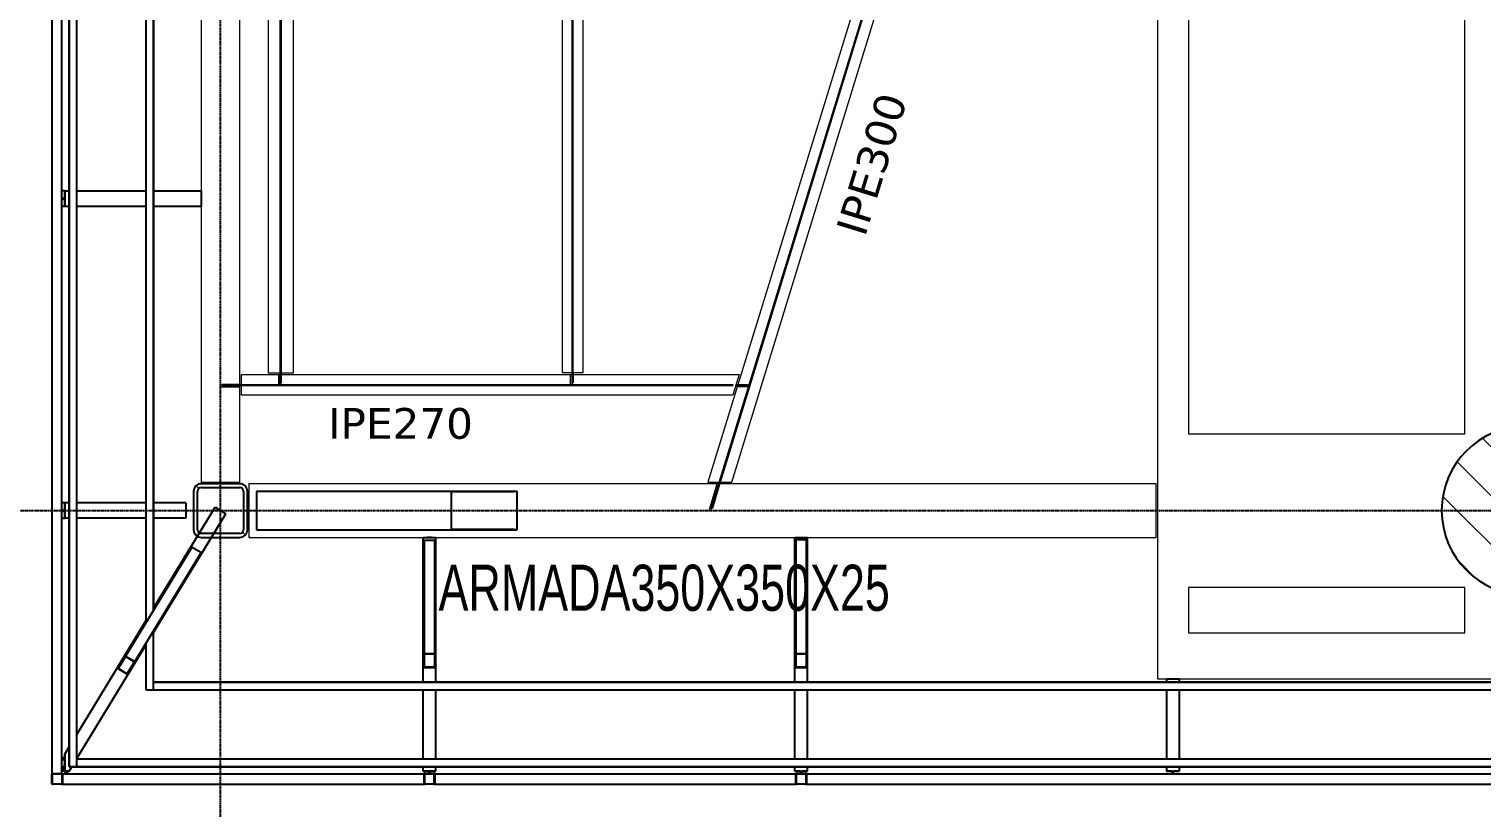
# Model space of a CAD drawing. Header units: millimetres. Extents: x -6598 to 74598, y -11659 to 33736.
# Drawn here: x -1246 to 8212, y -1935 to 3134 of the extents above; entities that cross this region are included whole.
import ezdxf

# ---------------------------------------------------------------- set-up
doc = ezdxf.new("R2010")
doc.units = ezdxf.units.MM
doc.header["$LTSCALE"] = 0.95
doc.linetypes.add('DXK_LINE_DOT3', pattern=[5.9187, 2.979, -0.9799, 0.9799, -0.9799])
for name, color, linetype, lineweight in [('0-1', 7, 'Continuous', 5), ('E_B_PLACA-1', 10, 'Continuous', 25), ('E_B_PLACA-2', 254, 'Continuous', 25), ('E_COLUMNAS', 1, 'Continuous', 18), ('E_COLUMNAS-1', 254, 'Continuous', 25), ('E_COLUMNAS-2', 1, 'Continuous', 9), ('E_COLUMNAS-3', 1, 'Continuous', 35), ('E_COLUMNAS-4', 1, 'Continuous', 25), ('E_TEXTO', 3, 'Continuous', 9), ('E_VIGAS', 5, 'Continuous', 9), ('E_VIGAS-1', 5, 'Continuous', 25), ('E_VIGAS-2', 10, 'Continuous', 25), ('E_VIGAS-3', 5, 'Continuous', 25), ('HCB-VIGAS', 4, 'Continuous', 15), ('HCB_ALMA', 255, 'Continuous', 5), ('S-COLS-HDLN-1', 52, 'Continuous', 9)]:
    doc.layers.add(name, color=color, linetype=linetype, lineweight=lineweight)
doc.layers.add('HCB-EJES', color=1, linetype='Continuous')
doc.styles.add('Arial Narrow', font='', dxfattribs={"width": 0.85, "height": 0.3})
doc.styles.add('VERDANA', font='verdana.ttf')
doc.styles.get('Arial Narrow').set_extended_font_data('Arial Narrow')

# ---------------------------------------------------------------- blocks, each defined once
blk = doc.blocks.new('EST_SFM_VIGA-METALICA-SECCION-C - EST_SFM_VIGA-METALICA-UPN160-1602621-_58_00m_N_E_-NIVEL-15 DOC')
at = {"layer": 'E_VIGAS-1'}
for p, q in [((14.4664, 0.0471), (-14.4554, 0.0471)), ((14.471, 0.0471), (14.4678, 0.0471)), ((14.471, 0.0471), (14.471, -0.0161)), ((-14.46, -0.0179), (14.471, -0.0179))]:
    blk.add_line(p, q, dxfattribs=at)
blk = doc.blocks.new('EST_SFM_VIGA-METALICA-SECCION-C - EST_SFM_VIGA-METALICA-UPN100-1529610-_58_00m_N_E_-NIVEL-15 DOC')
at = {"layer": 'E_VIGAS-2'}
for p, q in [((14.393, 0.0321), (-14.4413, 0.0321)), ((14.3931, 0.0321), (14.3931, -0.0177)), ((-14.4417, -0.0179), (14.3931, -0.0179))]:
    blk.add_line(p, q, dxfattribs=at)
blk = doc.blocks.new('EST_SFM_VIGA-METALICA-SECCION-C - EST_SFM_VIGA-METALICA-UPN100-1529678-_58_00m_N_E_-NIVEL-15 DOC')
at = {"layer": 'E_VIGAS-2'}
for p, q in [((13.3738, 0.0179), (-13.4222, 0.0179)), ((13.894, 0.0179), (13.5072, 0.0179)), ((13.894, 0.0179), (13.894, -0.0321)), ((-13.5042, -0.0321), (13.4558, -0.0321)), ((13.5897, -0.0321), (13.8934, -0.0321))]:
    blk.add_line(p, q, dxfattribs=at)
blk = doc.blocks.new('EST_SFM_VIGA-METALICA-SECCION-C - EST_SFM_VIGA-METALICA-UPN100-1527742-_58_00m_N_E_-NIVEL-15 DOC')
at = {"layer": 'E_VIGAS-2'}
for p, q in [((-34.827, -0.0321), (-34.827, 0.0179)), ((34.0436, 0.0179), (-34.827, 0.0179)), ((-34.827, -0.0321), (34.0436, -0.0321))]:
    blk.add_line(p, q, dxfattribs=at)
blk = doc.blocks.new('EST_SFM_VIGA-METALICA-SECCION-C - EST_SFM_VIGA-METALICA-UPN100-1527772-_58_00m_N_E_-NIVEL-15 DOC')
at = {"layer": 'E_VIGAS-2'}
for p, q in [((-34.9288, -0.0175), (-34.9288, 0.0321)), ((34.9419, 0.0321), (-34.9288, 0.0321)), ((-34.9288, -0.0179), (34.9419, -0.0179))]:
    blk.add_line(p, q, dxfattribs=at)
blk = doc.blocks.new('EST_SFM_VIGA-METALICA-SECCION-C - EST_SFM_VIGA-METALICA-UPN160-1579051-_58_00m_N_E_-NIVEL-15 DOC')
at = {"layer": 'E_VIGAS-1'}
for p, q in [((-35.1083, 0.0471), (-35.1746, 0.0471)), ((-32.7527, 0.0471), (-35.1068, 0.0471)), ((-32.685, 0.0471), (-32.7513, 0.0471)), ((-30.3327, 0.0471), (-32.6835, 0.0471)), ((-30.265, 0.0471), (-30.3313, 0.0471)), ((30.1073, 0.0471), (-30.2635, 0.0471)), ((-35.1764, -0.0179), (-35.1764, -0.0119)), ((-35.1764, -0.0179), (-35.1704, -0.0179)), ((-35.1124, -0.0179), (-32.7471, -0.0179)), ((-32.6891, -0.0179), (-30.3271, -0.0179)), ((-30.2691, -0.0179), (30.1129, -0.0179))]:
    blk.add_line(p, q, dxfattribs=at)
blk = doc.blocks.new('EST_SCM_COLUMNA-METALICA-SECCION-CUADRADA - EST_SCM_COLUMNA-TUBULAR-CUADRADA_PTEØ_70x70 e_3mm-1588091-_58_00m_N_E_-NIVEL-15 DOC')
at = {"layer": 'E_COLUMNAS-2'}
h = blk.add_hatch(dxfattribs=at)
h.set_pattern_fill('FP_1', color=256, style=0, pattern_type=2)
h.set_pattern_definition([(135, (75.225, -138.917), (-0.15909903, -0.15909903), [])])
h.paths.add_polyline_path([(0.029, -0.035), (0.0332, -0.0332), (0.035, -0.029), (0.0311, -0.0311)])
h.paths.add_polyline_path([(-0.029, -0.035), (-0.0311, -0.0311), (-0.035, -0.029), (-0.0332, -0.0332)])
h.paths.add_polyline_path([(0.029, -0.035), (0.029, -0.032), (-0.029, -0.032), (-0.029, -0.035), (0.0022, -0.035)])
h.paths.add_polyline_path([(0.035, 0.029), (0.0332, 0.0332), (0.029, 0.035), (0.0311, 0.0311)])
h.paths.add_polyline_path([(0.035, -0.029), (0.035, 0.029), (0.032, 0.029), (0.032, -0.029)])
h.paths.add_polyline_path([(-0.035, 0.029), (-0.0311, 0.0311), (-0.029, 0.035), (-0.0332, 0.0332)])
h.paths.add_polyline_path([(-0.032, -0.029), (-0.032, 0.029), (-0.035, 0.029), (-0.035, -0.029)])
h.paths.add_polyline_path([(0.029, 0.032), (0.029, 0.035), (-0.029, 0.035), (-0.029, 0.032), (0.0022, 0.032)])
at = {"layer": 'E_COLUMNAS-1'}
for p, q in [((-0.035, -0.029), (-0.035, 0.029)), ((-0.032, 0.029), (-0.032, -0.029)), ((-0.029, 0.035), (0.029, 0.035)), ((0.029, 0.032), (-0.029, 0.032)), ((0.032, -0.029), (0.032, 0.029)), ((0.035, 0.029), (0.035, -0.029)), ((-0.029, -0.032), (0.029, -0.032)), ((0.029, -0.035), (-0.029, -0.035))]:
    blk.add_line(p, q, dxfattribs=at)
for centre, radius, start, end in [((-0.029, 0.029), 0.006, 90, 180), ((-0.029, 0.029), 0.003, 90, 180), ((0.029, 0.029), 0.006, 0, 90), ((0.029, 0.029), 0.003, 0, 90), ((0.029, 0.029), 0.006, 10, 80), ((0.029, 0.029), 0.003, 30, 60), ((-0.029, -0.029), 0.006, 180, 270), ((-0.029, -0.029), 0.003, 180, 270), ((0.029, -0.029), 0.003, 270, 360), ((0.029, -0.029), 0.006, 270, 0)]:
    blk.add_arc(centre, radius, start, end, dxfattribs=at)
blk = doc.blocks.new('EST_SCM_COLUMNA-METALICA-SECCION-CUADRADA - EST_SCM_COLUMNA-TUBULAR-CUADRADA_PTEØ_70x70 e_3mm-V3-_58_00m_N_E_-NIVEL-15 DOC')
at = {"layer": 'E_COLUMNAS-1'}
for p, q in [((-0.035, -0.029), (-0.035, 0.029)), ((-0.032, 0.029), (-0.032, -0.029)), ((-0.029, 0.035), (0.029, 0.035)), ((0.029, 0.032), (-0.029, 0.032)), ((0.032, -0.029), (0.032, 0.029)), ((0.035, 0.029), (0.035, -0.029)), ((-0.029, -0.032), (0.029, -0.032)), ((0.029, -0.035), (-0.029, -0.035))]:
    blk.add_line(p, q, dxfattribs=at)
for centre, radius, start, end in [((-0.029, 0.029), 0.006, 90, 180), ((-0.029, 0.029), 0.006, 90, 170), ((-0.029, 0.029), 0.003, 90, 180), ((-0.029, 0.029), 0.003, 90, 150), ((0.029, 0.029), 0.006, 0, 90), ((0.029, 0.029), 0.006, 10, 90), ((0.029, 0.029), 0.003, 0, 90), ((0.029, 0.029), 0.003, 30, 90), ((-0.029, -0.029), 0.006, 180, 270), ((-0.029, -0.029), 0.003, 180, 270), ((0.029, -0.029), 0.003, 270, 360), ((0.029, -0.029), 0.006, 270, 0)]:
    blk.add_arc(centre, radius, start, end, dxfattribs=at)
blk = doc.blocks.new('EST_SCM_COLUMNA-METALICA-SECCION-CUADRADA - EST_SCM_COLUMNA-TUBULAR-CUADRADA_PTEØ_70x70 e_3mm-V4-_58_00m_N_E_-NIVEL-15 DOC')
at = {"layer": 'E_COLUMNAS-1'}
for p, q in [((-0.035, -0.029), (-0.035, 0.029)), ((-0.032, 0.029), (-0.032, -0.029)), ((-0.029, 0.035), (0.029, 0.035)), ((0.029, 0.032), (-0.029, 0.032)), ((0.032, -0.029), (0.032, 0.029)), ((0.035, 0.029), (0.035, -0.029)), ((-0.029, -0.032), (0.029, -0.032)), ((0.029, -0.035), (-0.029, -0.035))]:
    blk.add_line(p, q, dxfattribs=at)
for centre, radius, start, end in [((-0.029, 0.029), 0.006, 90, 180), ((-0.029, 0.029), 0.006, 90, 170), ((-0.029, 0.029), 0.003, 90, 180), ((-0.029, 0.029), 0.003, 90, 150), ((0.029, 0.029), 0.006, 0, 90), ((0.029, 0.029), 0.006, 10, 90), ((0.029, 0.029), 0.003, 0, 90), ((0.029, 0.029), 0.003, 30, 90), ((-0.029, -0.029), 0.006, 180, 270), ((-0.029, -0.029), 0.003, 180, 270), ((0.029, -0.029), 0.003, 270, 360), ((0.029, -0.029), 0.006, 270, 0)]:
    blk.add_arc(centre, radius, start, end, dxfattribs=at)
blk = doc.blocks.new('DCTIB_CNI_EST_MOD-1A-FAC_0001_rvt-1-_58_00m_N_E_-NIVEL-15 DOC')
at = {"layer": 'E_VIGAS'}
h = blk.add_hatch(dxfattribs=at)
h.set_pattern_fill('FP_2', color=256, style=0, pattern_type=2)
h.set_pattern_definition([(45, (0, 0), (-0.376888, 0.376888), []), (45, (0, 0.571), (-0.376888, 0.376888), [])])
h.paths.add_polyline_path([(-72.8341, 139.6406), (-72.7701, 139.6406), (-72.7701, 139.6426), (-72.8341, 139.6426)])
h.paths.add_polyline_path([(-72.8371, 139.6445), (-72.8356, 139.6445), (-72.8371, 139.7272)])
h.paths.add_polyline_path([(-72.7686, 139.6445), (-72.7671, 139.6445), (-72.7686, 139.7272)])
h.paths.add_polyline_path([(-72.8341, 139.7291), (-72.7701, 139.7291), (-72.7701, 139.7311), (-72.8341, 139.7311)])
at = {"layer": 'E_B_PLACA-1'}
for p, q in [((-75.1475, 138.9949), (-75.1475, 167.83)), ((-74.5974, 166.8104), (-74.5974, 140.0145)), ((-74.5974, 139.5448), (-5.7267, 139.5448)), ((-5.1767, 138.9949), (-75.1475, 138.9949))]:
    blk.add_line(p, q, dxfattribs=at)
at = {"layer": 'E_B_PLACA-2'}
for p, q in [((-75.1475, 167.83), (-75.1475, 138.9949)), ((-74.5974, 140.0145), (-74.5974, 166.8104)), ((-5.7267, 139.5448), (-74.5974, 139.5448)), ((-75.1475, 138.9949), (-5.1767, 138.9949))]:
    blk.add_line(p, q, dxfattribs=at)
at = {"layer": 'E_COLUMNAS-1'}
for centre, radius, start, end in [((-75.1964, 138.9459), 0.006, 10, 80), ((-75.1964, 138.9459), 0.006, 10, 80), ((-72.8311, 138.9459), 0.006, 90, 170), ((-72.8311, 138.9459), 0.006, 90, 170), ((-72.7731, 138.9459), 0.006, 10, 90), ((-72.7731, 138.9459), 0.006, 10, 90), ((-70.4111, 138.9459), 0.006, 90, 170), ((-70.4111, 138.9459), 0.006, 90, 170), ((-70.3531, 138.9459), 0.006, 10, 90), ((-70.3531, 138.9459), 0.006, 10, 90), ((-75.1964, 138.9459), 0.003, 30, 60), ((-75.1964, 138.9459), 0.003, 30, 60), ((-72.8311, 138.9459), 0.003, 90, 150), ((-72.8311, 138.9459), 0.003, 90, 150), ((-72.7731, 138.9459), 0.003, 30, 90), ((-72.7731, 138.9459), 0.003, 30, 90), ((-70.4111, 138.9459), 0.003, 90, 150), ((-70.4111, 138.9459), 0.003, 90, 150), ((-70.3531, 138.9459), 0.003, 30, 90), ((-70.3531, 138.9459), 0.003, 30, 90)]:
    blk.add_arc(centre, radius, start, end, dxfattribs=at)
at = {"layer": 'E_VIGAS-1'}
for p, q in [((-75.1766, 142.7431), (-75.1954, 142.7431)), ((-75.1766, 142.7057), (-75.1766, 142.7431)), ((-75.1766, 142.7431), (-75.1754, 142.7431)), ((-75.1754, 142.6431), (-75.1754, 142.7431)), ((-75.1754, 142.7431), (-75.1475, 142.7431)), ((-75.1754, 142.7431), (-75.1754, 142.6431)), ((-75.0975, 142.7431), (-74.6474, 142.7431)), ((-74.5974, 142.7431), (-74.2871, 142.7431)), ((-74.2871, 142.7431), (-74.2871, 142.6431)), ((-75.1954, 142.6431), (-75.1766, 142.6431)), ((-75.1953, 142.6959), (-75.1815, 142.6959)), ((-75.1815, 142.6903), (-75.1953, 142.6903)), ((-75.1815, 142.6959), (-75.1765, 142.6959)), ((-75.1764, 142.6903), (-75.1815, 142.6903)), ((-75.1813, 142.6959), (-75.1764, 142.6959)), ((-75.1765, 142.6959), (-75.1813, 142.6959)), ((-75.1813, 142.6903), (-75.1765, 142.6903)), ((-75.1763, 142.6903), (-75.1813, 142.6903)), ((-75.1766, 142.6431), (-75.1766, 142.6805)), ((-75.1754, 142.6431), (-75.1766, 142.6431)), ((-75.1754, 142.6431), (-75.1475, 142.6431)), ((-75.0975, 142.6431), (-74.6474, 142.6431)), ((-74.5974, 142.6431), (-74.2871, 142.6431)), ((-75.1766, 140.7124), (-75.1954, 140.7124)), ((-75.1953, 140.6652), (-75.1815, 140.6652)), ((-75.1815, 140.6596), (-75.1953, 140.6596)), ((-75.1815, 140.6652), (-75.1765, 140.6652)), ((-75.1764, 140.6596), (-75.1815, 140.6596)), ((-75.1813, 140.6652), (-75.1764, 140.6652)), ((-75.1765, 140.6652), (-75.1813, 140.6652)), ((-75.1813, 140.6596), (-75.1765, 140.6596)), ((-75.1763, 140.6596), (-75.1813, 140.6596)), ((-75.1766, 140.7124), (-75.1754, 140.7124)), ((-75.1766, 140.675), (-75.1766, 140.7124)), ((-75.1754, 140.6124), (-75.1754, 140.7124)), ((-75.1754, 140.7124), (-75.1754, 140.6124)), ((-75.1475, 140.7124), (-75.1754, 140.7124)), ((-74.6474, 140.7124), (-75.0975, 140.7124)), ((-74.3871, 140.7124), (-74.5974, 140.7124)), ((-74.5974, 140.0266), (-74.1971, 140.6837)), ((-74.3871, 140.7124), (-74.3871, 140.6124)), ((-74.1971, 140.6837), (-74.1271, 140.6411)), ((-75.1954, 140.6124), (-75.1766, 140.6124)), ((-75.1766, 140.6124), (-75.1766, 140.6498)), ((-75.1754, 140.6124), (-75.1766, 140.6124)), ((-75.1475, 140.6124), (-75.1754, 140.6124)), ((-74.6474, 140.6124), (-75.0975, 140.6124)), ((-74.5974, 139.8689), (-74.1271, 140.6411)), ((-74.3871, 140.6124), (-74.5974, 140.6124)), ((-72.8431, 140.4877), (-72.8153, 140.4877)), ((-72.8431, 140.4874), (-72.7611, 140.4874)), ((-72.8431, 139.5448), (-72.8431, 140.4874)), ((-72.8371, 140.4648), (-72.8371, 139.7272)), ((-72.7701, 140.4686), (-72.8341, 140.4686)), ((-72.8046, 140.4877), (-72.8046, 140.4874)), ((-72.7996, 140.4877), (-72.8046, 140.4877)), ((-72.7996, 140.4874), (-72.7996, 140.4877)), ((-72.7889, 140.4877), (-72.7611, 140.4877)), ((-72.7671, 139.7272), (-72.7671, 140.4648)), ((-72.7611, 139.5448), (-72.7611, 140.4874)), ((-70.4231, 140.488), (-70.3411, 140.488)), ((-70.4231, 139.5448), (-70.4231, 140.488)), ((-70.4171, 140.4677), (-70.4171, 139.7272)), ((-70.3501, 140.4716), (-70.4141, 140.4716)), ((-70.3471, 139.7272), (-70.3471, 140.4677)), ((-70.3411, 139.5448), (-70.3411, 140.488)), ((-74.3503, 140.4208), (-74.7824, 139.7115)), ((-74.7226, 139.6751), (-74.2905, 140.3844)), ((-74.2909, 140.3894), (-74.3456, 140.4227)), ((-75.0975, 139.2057), (-74.6474, 139.9445)), ((-75.0975, 139.0481), (-74.6474, 139.7869)), ((-74.7824, 139.7115), (-74.8275, 139.6373)), ((-74.8263, 139.6365), (-74.7811, 139.7107)), ((-74.7793, 139.7137), (-74.7811, 139.7107)), ((-74.7787, 139.7117), (-74.7241, 139.6784)), ((-74.723, 139.6801), (-74.7777, 139.7134)), ((-72.8371, 139.7272), (-72.8371, 139.6445)), ((-72.8356, 139.7305), (-72.8356, 139.7272)), ((-72.8356, 139.6445), (-72.8356, 139.7272)), ((-72.7701, 139.7311), (-72.8341, 139.7311)), ((-72.8341, 139.7291), (-72.7701, 139.7291)), ((-72.7686, 139.7272), (-72.7686, 139.7305)), ((-72.7686, 139.7272), (-72.7686, 139.6445)), ((-72.7671, 139.6445), (-72.7671, 139.7272)), ((-70.4171, 139.7272), (-70.4171, 139.6445)), ((-70.4156, 139.7305), (-70.4156, 139.7272)), ((-70.4156, 139.6445), (-70.4156, 139.7272)), ((-70.3501, 139.7311), (-70.4141, 139.7311)), ((-70.4141, 139.7291), (-70.3501, 139.7291)), ((-70.3486, 139.7272), (-70.3486, 139.7305)), ((-70.3486, 139.7272), (-70.3486, 139.6445)), ((-70.3471, 139.6445), (-70.3471, 139.7272)), ((-74.8271, 139.6323), (-74.7725, 139.599)), ((-74.8219, 139.6437), (-74.8263, 139.6365)), ((-74.7714, 139.6007), (-74.826, 139.634)), ((-74.7239, 139.6759), (-74.769, 139.6017)), ((-74.7678, 139.6009), (-74.7226, 139.6751)), ((-72.8356, 139.6525), (-72.8356, 139.6445)), ((-72.7701, 139.6426), (-72.8341, 139.6426)), ((-72.8341, 139.6406), (-72.7701, 139.6406)), ((-72.7686, 139.6445), (-72.7686, 139.6525)), ((-70.4156, 139.6525), (-70.4156, 139.6445)), ((-70.3501, 139.6426), (-70.4141, 139.6426)), ((-70.4141, 139.6406), (-70.3501, 139.6406)), ((-70.3486, 139.6445), (-70.3486, 139.6525)), ((-74.769, 139.6017), (-74.7647, 139.6088)), ((-68.0031, 139.5666), (-67.9211, 139.5666)), ((-68.0031, 139.5666), (-68.0031, 139.5448)), ((-67.9211, 139.5666), (-67.9211, 139.5448)), ((-72.8431, 139.0449), (-72.8431, 139.4948)), ((-72.7611, 139.0449), (-72.7611, 139.4948)), ((-70.4231, 139.0449), (-70.4231, 139.4948)), ((-70.3411, 139.0449), (-70.3411, 139.4948)), ((-68.0031, 139.4948), (-68.0031, 139.0522)), ((-67.9211, 139.4948), (-67.9211, 139.0522)), ((-75.1763, 139.0648), (-75.1954, 139.0334)), ((-75.1763, 139.0229), (-75.1763, 139.0763)), ((-75.1754, 139.0778), (-75.1475, 139.1237)), ((-75.1754, 139.0778), (-75.1754, 138.9669)), ((-75.1813, 138.994), (-75.1784, 138.9989)), ((-75.1782, 138.9896), (-75.1813, 138.9844)), ((-75.1763, 138.966), (-75.1763, 138.9721)), ((-75.1763, 138.9721), (-75.1763, 138.966)), ((-75.1475, 138.966), (-75.1763, 138.966)), ((-75.1754, 138.9669), (-75.1469, 138.9669)), ((-75.1753, 138.9611), (-75.1741, 138.9594)), ((-75.1728, 138.9569), (-75.172, 138.9549)), ((-75.1712, 138.9523), (-75.1707, 138.9502)), ((-75.1661, 138.9469), (-75.1545, 138.966)), ((-75.1469, 138.9669), (-75.1298, 138.995)), ((-72.8431, 138.9669), (-72.8431, 138.9949)), ((-72.7611, 138.9669), (-72.8431, 138.9669)), ((-72.8431, 138.9669), (-72.7611, 138.9669)), ((-72.8431, 138.966), (-72.8431, 138.9667)), ((-72.8431, 138.966), (-72.8153, 138.966)), ((-72.8153, 138.966), (-72.8431, 138.966)), ((-72.8046, 138.9611), (-72.8046, 138.9662)), ((-72.8046, 138.952), (-72.8046, 138.9611)), ((-72.7996, 138.9662), (-72.7996, 138.9611)), ((-72.7996, 138.9611), (-72.7996, 138.952)), ((-72.7611, 138.966), (-72.7889, 138.966)), ((-72.7889, 138.966), (-72.7611, 138.966)), ((-72.7611, 138.9669), (-72.7611, 138.9949)), ((-72.7611, 138.9667), (-72.7611, 138.966)), ((-70.4231, 138.9669), (-70.4231, 138.9949)), ((-70.4231, 138.966), (-70.4231, 138.9669)), ((-70.4231, 138.9669), (-70.3411, 138.9669)), ((-70.3953, 138.966), (-70.4231, 138.966)), ((-70.3846, 138.961), (-70.3846, 138.9662)), ((-70.3846, 138.952), (-70.3846, 138.961)), ((-70.3796, 138.9661), (-70.3796, 138.961)), ((-70.3796, 138.961), (-70.3796, 138.952)), ((-70.3411, 138.966), (-70.3689, 138.966)), ((-70.3411, 138.9669), (-70.3411, 138.9949)), ((-70.3411, 138.9669), (-70.3411, 138.966)), ((-68.0031, 138.9949), (-68.0031, 138.9669)), ((-68.0031, 138.9669), (-67.9211, 138.9669)), ((-68.0031, 138.966), (-68.0031, 138.9669)), ((-67.9753, 138.966), (-68.0031, 138.966)), ((-67.9646, 138.961), (-67.9646, 138.9662)), ((-67.9646, 138.947), (-67.9646, 138.961)), ((-67.9596, 138.9661), (-67.9596, 138.961)), ((-67.9596, 138.961), (-67.9596, 138.947)), ((-67.9211, 138.966), (-67.9489, 138.966)), ((-67.9211, 138.9949), (-67.9211, 138.9669)), ((-67.9211, 138.9669), (-67.9211, 138.966)), ((-72.8046, 138.947), (-72.8046, 138.949)), ((-72.7996, 138.949), (-72.7996, 138.947)), ((-70.3846, 138.947), (-70.3846, 138.949)), ((-70.3796, 138.949), (-70.3796, 138.947))]:
    blk.add_line(p, q, dxfattribs=at)
at = {"layer": 'E_VIGAS-1', "flags": 128}
for points in [[(-72.8341, 140.4686), (-72.8348, 140.4685), (-72.8354, 140.4683), (-72.836, 140.4678), (-72.8364, 140.4672), (-72.8368, 140.4664), (-72.837, 140.4656), (-72.8371, 140.4648)], [(-72.7671, 140.4648), (-72.7672, 140.4656), (-72.7674, 140.4664), (-72.7678, 140.4672), (-72.7682, 140.4678), (-72.7688, 140.4683), (-72.7694, 140.4685), (-72.7701, 140.4686)], [(-70.4141, 140.4716), (-70.4148, 140.4715), (-70.4154, 140.4712), (-70.416, 140.4707), (-70.4164, 140.4701), (-70.4168, 140.4694), (-70.417, 140.4686), (-70.4171, 140.4677)], [(-70.3471, 140.4677), (-70.3472, 140.4686), (-70.3474, 140.4694), (-70.3478, 140.4701), (-70.3482, 140.4707), (-70.3488, 140.4712), (-70.3494, 140.4715), (-70.3501, 140.4716)], [(-74.3503, 140.4208), (-74.3497, 140.4215), (-74.3491, 140.4222), (-74.3484, 140.4226), (-74.3476, 140.4229), (-74.3469, 140.423), (-74.3462, 140.423), (-74.3456, 140.4227)], [(-74.2909, 140.3894), (-74.2904, 140.389), (-74.29, 140.3884), (-74.2898, 140.3877), (-74.2897, 140.3869), (-74.2898, 140.386), (-74.2901, 140.3852), (-74.2905, 140.3844)], [(-74.7777, 139.7134), (-74.7783, 139.7137), (-74.779, 139.7137), (-74.7797, 139.7136), (-74.7805, 139.7133), (-74.7812, 139.7128), (-74.7818, 139.7122), (-74.7824, 139.7115)], [(-74.7811, 139.7107), (-74.7808, 139.7111), (-74.7805, 139.7114), (-74.7801, 139.7116), (-74.7798, 139.7118), (-74.7794, 139.7118), (-74.779, 139.7118), (-74.7787, 139.7117)], [(-72.8341, 139.7311), (-72.8348, 139.731), (-72.8354, 139.7307), (-72.836, 139.7302), (-72.8364, 139.7296), (-72.8368, 139.7289), (-72.837, 139.7281), (-72.8371, 139.7272)], [(-72.8356, 139.7272), (-72.8356, 139.7276), (-72.8354, 139.728), (-72.8353, 139.7284), (-72.835, 139.7287), (-72.8347, 139.7289), (-72.8344, 139.7291), (-72.8341, 139.7291)], [(-72.7671, 139.7272), (-72.7672, 139.7281), (-72.7674, 139.7289), (-72.7678, 139.7296), (-72.7682, 139.7302), (-72.7688, 139.7307), (-72.7694, 139.731), (-72.7701, 139.7311)], [(-72.7701, 139.7291), (-72.7698, 139.7291), (-72.7694, 139.7289), (-72.7692, 139.7287), (-72.7689, 139.7284), (-72.7687, 139.728), (-72.7686, 139.7276), (-72.7686, 139.7272)], [(-70.4141, 139.7311), (-70.4148, 139.731), (-70.4154, 139.7307), (-70.416, 139.7302), (-70.4164, 139.7296), (-70.4168, 139.7289), (-70.417, 139.7281), (-70.4171, 139.7272)], [(-70.4156, 139.7272), (-70.4156, 139.7276), (-70.4154, 139.728), (-70.4153, 139.7284), (-70.415, 139.7287), (-70.4147, 139.7289), (-70.4144, 139.7291), (-70.4141, 139.7291)], [(-70.3471, 139.7272), (-70.3472, 139.7281), (-70.3474, 139.7289), (-70.3478, 139.7296), (-70.3482, 139.7302), (-70.3488, 139.7307), (-70.3494, 139.731), (-70.3501, 139.7311)], [(-70.3501, 139.7291), (-70.3498, 139.7291), (-70.3494, 139.7289), (-70.3492, 139.7287), (-70.3489, 139.7284), (-70.3487, 139.728), (-70.3486, 139.7276), (-70.3486, 139.7272)], [(-74.8275, 139.6373), (-74.828, 139.6365), (-74.8282, 139.6356), (-74.8283, 139.6348), (-74.8282, 139.634), (-74.828, 139.6333), (-74.8276, 139.6327), (-74.8271, 139.6323)], [(-74.826, 139.634), (-74.8263, 139.6342), (-74.8265, 139.6345), (-74.8266, 139.6349), (-74.8266, 139.6353), (-74.8266, 139.6357), (-74.8265, 139.6361), (-74.8263, 139.6365)], [(-72.8371, 139.6445), (-72.837, 139.6436), (-72.8368, 139.6428), (-72.8364, 139.6421), (-72.836, 139.6415), (-72.8354, 139.641), (-72.8348, 139.6407), (-72.8341, 139.6406)], [(-72.8341, 139.6426), (-72.8344, 139.6426), (-72.8347, 139.6428), (-72.835, 139.643), (-72.8353, 139.6433), (-72.8354, 139.6437), (-72.8356, 139.6441), (-72.8356, 139.6445)], [(-72.7701, 139.6406), (-72.7694, 139.6407), (-72.7688, 139.641), (-72.7682, 139.6415), (-72.7678, 139.6421), (-72.7674, 139.6428), (-72.7672, 139.6436), (-72.7671, 139.6445)], [(-72.7686, 139.6445), (-72.7686, 139.6441), (-72.7687, 139.6437), (-72.7689, 139.6433), (-72.7692, 139.643), (-72.7694, 139.6428), (-72.7698, 139.6426), (-72.7701, 139.6426)], [(-70.4171, 139.6445), (-70.417, 139.6436), (-70.4168, 139.6428), (-70.4164, 139.6421), (-70.416, 139.6415), (-70.4154, 139.641), (-70.4148, 139.6407), (-70.4141, 139.6406)], [(-70.4141, 139.6426), (-70.4144, 139.6426), (-70.4147, 139.6428), (-70.415, 139.643), (-70.4153, 139.6433), (-70.4154, 139.6437), (-70.4156, 139.6441), (-70.4156, 139.6445)], [(-70.3501, 139.6406), (-70.3494, 139.6407), (-70.3488, 139.641), (-70.3482, 139.6415), (-70.3478, 139.6421), (-70.3474, 139.6428), (-70.3472, 139.6436), (-70.3471, 139.6445)], [(-70.3486, 139.6445), (-70.3486, 139.6441), (-70.3487, 139.6437), (-70.3489, 139.6433), (-70.3492, 139.643), (-70.3494, 139.6428), (-70.3498, 139.6426), (-70.3501, 139.6426)], [(-74.7725, 139.599), (-74.7719, 139.5987), (-74.7712, 139.5986), (-74.7704, 139.5987), (-74.7697, 139.599), (-74.769, 139.5995), (-74.7683, 139.6001), (-74.7678, 139.6009)], [(-74.769, 139.6017), (-74.7693, 139.6013), (-74.7696, 139.601), (-74.7699, 139.6008), (-74.7702, 139.6007), (-74.7705, 139.6006), (-74.7709, 139.6005), (-74.7712, 139.6006), (-74.7714, 139.6007)], [(-75.1763, 139.0763), (-75.1756, 139.0774), (-75.1754, 139.0778)], [(-75.1953, 138.9711), (-75.1913, 138.9777), (-75.1858, 138.9867), (-75.1813, 138.994)], [(-75.1813, 138.9844), (-75.1858, 138.9771), (-75.1913, 138.9681), (-75.1953, 138.9614)], [(-75.1896, 138.971), (-75.1864, 138.9699), (-75.182, 138.9675), (-75.178, 138.9643), (-75.1748, 138.9604), (-75.1724, 138.9559), (-75.1709, 138.951), (-75.1704, 138.9469)], [(-75.1469, 138.9669), (-75.1471, 138.9667), (-75.1475, 138.966)]]:
    blk.add_lwpolyline(points, dxfattribs=at)
at = {"layer": 'E_VIGAS-1'}
for centre, start_param, end_param in [((-72.8153, 140.4877), 0, 1.570796), ((-72.8153, 140.4874), 4.974188, 5.497787), ((-72.8153, 140.4874), 6.021386, 6.283185), ((-72.7889, 140.4877), 1.570796, 3.141593), ((-72.7889, 140.4874), 3.141593, 3.403392), ((-72.7889, 140.4874), 3.926991, 4.45059)]:
    blk.add_ellipse(centre, major_axis=(0.0107, 0), ratio=0.002301, start_param=start_param, end_param=end_param, dxfattribs=at)
for points, knots in [([(-75.1815, 142.6959), (-75.181, 142.6959), (-75.1801, 142.696), (-75.179, 142.6966), (-75.1781, 142.6976), (-75.1774, 142.699), (-75.1771, 142.7004), (-75.1769, 142.7014), (-75.1767, 142.703), (-75.1766, 142.7045), (-75.1766, 142.7057)], [0, 0, 0, 0, 0.142857, 0.285714, 0.428571, 0.571429, 0.678571, 0.732143, 0.785714, 1, 1, 1, 1]), ([(-75.1766, 142.6805), (-75.1766, 142.6812), (-75.1767, 142.6828), (-75.1769, 142.685), (-75.1774, 142.6869), (-75.1782, 142.6887), (-75.1795, 142.69), (-75.1808, 142.6903), (-75.1815, 142.6903)], [0, 0, 0, 0, 0.142857, 0.285714, 0.428571, 0.571429, 0.785714, 1, 1, 1, 1]), ([(-75.1815, 140.6652), (-75.181, 140.6652), (-75.1801, 140.6653), (-75.179, 140.6659), (-75.1781, 140.667), (-75.1774, 140.6684), (-75.1771, 140.6697), (-75.1769, 140.6708), (-75.1767, 140.6724), (-75.1766, 140.6738), (-75.1766, 140.675)], [0, 0, 0, 0, 0.142857, 0.285714, 0.428571, 0.571429, 0.678571, 0.732143, 0.785714, 1, 1, 1, 1]), ([(-75.1766, 140.6498), (-75.1766, 140.6506), (-75.1767, 140.6522), (-75.1769, 140.6544), (-75.1774, 140.6563), (-75.1782, 140.6581), (-75.1795, 140.6593), (-75.1808, 140.6596), (-75.1815, 140.6596)], [0, 0, 0, 0, 0.142857, 0.285714, 0.428571, 0.571429, 0.785714, 1, 1, 1, 1]), ([(-75.1813, 138.994), (-75.18, 138.9962), (-75.1782, 139.001), (-75.1769, 139.0086), (-75.1764, 139.016), (-75.1763, 139.0206), (-75.1763, 139.0229)], [0, 0, 0, 0, 0.285714, 0.571429, 0.785714, 1, 1, 1, 1]), ([(-75.1763, 138.9721), (-75.1763, 138.9732), (-75.1763, 138.9749), (-75.1764, 138.9769), (-75.1764, 138.978), (-75.1765, 138.9788), (-75.1765, 138.9796), (-75.1766, 138.9804), (-75.1766, 138.9811), (-75.1767, 138.9816), (-75.1767, 138.9818), (-75.1767, 138.982), (-75.1768, 138.9822), (-75.1768, 138.9825), (-75.1768, 138.9829), (-75.1769, 138.9836), (-75.177, 138.9842), (-75.1771, 138.9846), (-75.1772, 138.9848), (-75.1772, 138.985), (-75.1773, 138.9851), (-75.1774, 138.9854), (-75.1775, 138.9857), (-75.1777, 138.9862), (-75.178, 138.9867), (-75.1783, 138.987), (-75.1786, 138.987), (-75.1791, 138.987), (-75.1794, 138.9868), (-75.1797, 138.9866), (-75.18, 138.9863), (-75.1806, 138.9857), (-75.1811, 138.9849), (-75.1813, 138.9844)], [0, 0, 0, 0, 0.142857, 0.214286, 0.25, 0.285714, 0.321429, 0.357143, 0.392857, 0.410714, 0.419643, 0.428571, 0.4375, 0.446429, 0.464286, 0.5, 0.535714, 0.553571, 0.5625, 0.571429, 0.580357, 0.589286, 0.607143, 0.642857, 0.678571, 0.714286, 0.75, 0.785714, 0.821429, 0.839286, 0.857143, 0.928571, 1, 1, 1, 1]), ([(-75.1813, 138.9844), (-75.1811, 138.9849), (-75.1806, 138.9857), (-75.18, 138.9863), (-75.1796, 138.9866), (-75.1794, 138.9868), (-75.179, 138.987), (-75.1786, 138.987), (-75.1784, 138.987), (-75.1783, 138.9869)], [0, 0, 0, 0, 0.0714286, 0.1428571, 0.1607143, 0.1785714, 0.2142857, 0.25, 0.2857143, 0.2857143, 0.2857143, 0.2857143]), ([(-75.1767, 138.982), (-75.1767, 138.982), (-75.1767, 138.9818), (-75.1767, 138.9816), (-75.1766, 138.9811), (-75.1766, 138.9804), (-75.1765, 138.9796), (-75.1765, 138.9788), (-75.1764, 138.978), (-75.1764, 138.9769), (-75.1763, 138.9749), (-75.1763, 138.9732), (-75.1763, 138.9721)], [0.5714286, 0.5714286, 0.5714286, 0.5714286, 0.5803571, 0.5892857, 0.6071429, 0.6428571, 0.6785714, 0.7142857, 0.75, 0.7857143, 0.8571429, 1, 1, 1, 1]), ([(-72.8153, 138.966), (-72.8144, 138.966), (-72.8127, 138.9659), (-72.8103, 138.9657), (-72.8082, 138.9652), (-72.8063, 138.9644), (-72.8049, 138.963), (-72.8046, 138.9616), (-72.8046, 138.9609)], [0, 0, 0, 0, 0.142857, 0.285714, 0.428571, 0.571429, 0.785714, 1, 1, 1, 1]), ([(-72.8046, 138.9611), (-72.8046, 138.9621), (-72.805, 138.9634), (-72.8066, 138.9647), (-72.8081, 138.9653), (-72.8096, 138.9656), (-72.8107, 138.9658), (-72.8124, 138.966), (-72.814, 138.966), (-72.8153, 138.966)], [0, 0, 0, 0, 0.285714, 0.428571, 0.571429, 0.678571, 0.732143, 0.785714, 1, 1, 1, 1]), ([(-72.7889, 138.966), (-72.7897, 138.966), (-72.7914, 138.966), (-72.7938, 138.9658), (-72.7959, 138.9653), (-72.7979, 138.9645), (-72.7993, 138.9632), (-72.7996, 138.9618), (-72.7996, 138.9611)], [0, 0, 0, 0, 0.142857, 0.285714, 0.428571, 0.571429, 0.785714, 1, 1, 1, 1]), ([(-72.7996, 138.9609), (-72.7996, 138.9619), (-72.7992, 138.9632), (-72.7976, 138.9645), (-72.7961, 138.9652), (-72.7946, 138.9655), (-72.7935, 138.9657), (-72.7918, 138.9659), (-72.7902, 138.966), (-72.7889, 138.966)], [0, 0, 0, 0, 0.285714, 0.428571, 0.571429, 0.678571, 0.732143, 0.785714, 1, 1, 1, 1]), ([(-70.3953, 138.966), (-70.3944, 138.966), (-70.3927, 138.966), (-70.3903, 138.9657), (-70.3882, 138.9653), (-70.3863, 138.9645), (-70.3849, 138.9631), (-70.3846, 138.9617), (-70.3846, 138.961)], [0, 0, 0, 0, 0.142857, 0.285714, 0.428571, 0.571429, 0.785714, 1, 1, 1, 1]), ([(-70.3846, 138.961), (-70.3846, 138.962), (-70.385, 138.9633), (-70.3866, 138.9646), (-70.3881, 138.9652), (-70.3896, 138.9655), (-70.3907, 138.9657), (-70.3924, 138.9659), (-70.394, 138.966), (-70.3953, 138.966)], [0, 0, 0, 0, 0.285714, 0.428571, 0.571429, 0.678571, 0.732143, 0.785714, 1, 1, 1, 1]), ([(-70.3689, 138.966), (-70.3698, 138.966), (-70.3715, 138.966), (-70.3739, 138.9657), (-70.376, 138.9653), (-70.3779, 138.9645), (-70.3793, 138.9631), (-70.3796, 138.9617), (-70.3796, 138.961)], [0, 0, 0, 0, 0.142857, 0.285714, 0.428571, 0.571429, 0.785714, 1, 1, 1, 1]), ([(-70.3796, 138.961), (-70.3796, 138.962), (-70.3792, 138.9633), (-70.3776, 138.9646), (-70.3761, 138.9652), (-70.3746, 138.9655), (-70.3735, 138.9657), (-70.3718, 138.9659), (-70.3702, 138.966), (-70.3689, 138.966)], [0, 0, 0, 0, 0.285714, 0.428571, 0.571429, 0.678571, 0.732143, 0.785714, 1, 1, 1, 1]), ([(-67.9646, 138.961), (-67.9646, 138.962), (-67.965, 138.9633), (-67.9666, 138.9646), (-67.9681, 138.9652), (-67.9696, 138.9655), (-67.9707, 138.9657), (-67.9724, 138.9659), (-67.974, 138.966), (-67.9753, 138.966)], [0, 0, 0, 0, 0.285714, 0.428571, 0.571429, 0.678571, 0.732143, 0.785714, 1, 1, 1, 1]), ([(-67.9753, 138.966), (-67.9744, 138.966), (-67.9727, 138.966), (-67.9703, 138.9657), (-67.9682, 138.9653), (-67.9663, 138.9645), (-67.9649, 138.9631), (-67.9646, 138.9617), (-67.9646, 138.961)], [0, 0, 0, 0, 0.142857, 0.285714, 0.428571, 0.571429, 0.785714, 1, 1, 1, 1]), ([(-67.9596, 138.961), (-67.9596, 138.962), (-67.9592, 138.9633), (-67.9576, 138.9646), (-67.9561, 138.9652), (-67.9546, 138.9655), (-67.9535, 138.9657), (-67.9518, 138.9659), (-67.9502, 138.966), (-67.9489, 138.966)], [0, 0, 0, 0, 0.285714, 0.428571, 0.571429, 0.678571, 0.732143, 0.785714, 1, 1, 1, 1]), ([(-67.9489, 138.966), (-67.9497, 138.966), (-67.9515, 138.966), (-67.9539, 138.9657), (-67.956, 138.9653), (-67.9579, 138.9645), (-67.9593, 138.9631), (-67.9596, 138.9617), (-67.9596, 138.961)], [0, 0, 0, 0, 0.142857, 0.285714, 0.428571, 0.571429, 0.785714, 1, 1, 1, 1])]:
    blk.add_open_spline(points, degree=3, knots=knots, dxfattribs=at)
for points in [[(-75.1784, 139.0011), (-75.1788, 138.9999), (-75.1796, 138.9974), (-75.1807, 138.9951), (-75.1813, 138.994)], [(-75.1763, 139.0229), (-75.1763, 139.0213), (-75.1763, 139.0183), (-75.1765, 139.0138), (-75.1768, 139.0108), (-75.1769, 139.0094)], [(-75.1763, 138.966), (-75.176, 138.9663), (-75.1756, 138.9668), (-75.1754, 138.9669), (-75.1754, 138.9669)]]:
    blk.add_open_spline(points, degree=3, dxfattribs=at)
at = {"layer": 'E_VIGAS-2'}
for p, q in [((-68.0031, 139.0515), (-68.0031, 139.0449)), ((-67.9211, 139.0521), (-67.9211, 139.0449))]:
    blk.add_line(p, q, dxfattribs=at)
at = {"layer": 'E_COLUMNAS-1'}
for name, p in [('EST_SCM_COLUMNA-METALICA-SECCION-CUADRADA - EST_SCM_COLUMNA-TUBULAR-CUADRADA_PTEØ_70x70 e_3mm-1588091-_58_00m_N_E_-NIVEL-15 DOC', (-75.2254, 138.9169)), ('EST_SCM_COLUMNA-METALICA-SECCION-CUADRADA - EST_SCM_COLUMNA-TUBULAR-CUADRADA_PTEØ_70x70 e_3mm-V3-_58_00m_N_E_-NIVEL-15 DOC', (-72.8021, 138.9169)), ('EST_SCM_COLUMNA-METALICA-SECCION-CUADRADA - EST_SCM_COLUMNA-TUBULAR-CUADRADA_PTEØ_70x70 e_3mm-V4-_58_00m_N_E_-NIVEL-15 DOC', (-70.3821, 138.9169))]:
    blk.add_blockref(name, p, dxfattribs=at)
at = {"layer": 'E_VIGAS-1'}
for name, p, rotation in [('EST_SFM_VIGA-METALICA-SECCION-C - EST_SFM_VIGA-METALICA-UPN160-1602621-_58_00m_N_E_-NIVEL-15 DOC', (-75.2425, 153.4179), 270), ('EST_SFM_VIGA-METALICA-SECCION-C - EST_SFM_VIGA-METALICA-UPN100-1529610-_58_00m_N_E_-NIVEL-15 DOC', (-75.1296, 153.3882), 269.9999999999999), ('EST_SFM_VIGA-METALICA-SECCION-C - EST_SFM_VIGA-METALICA-UPN100-1529678-_58_00m_N_E_-NIVEL-15 DOC', (-74.6153, 153.3882), 270.0000000000001)]:
    blk.add_blockref(name, p, dxfattribs=dict(at, rotation=rotation))
for name, p in [('EST_SFM_VIGA-METALICA-SECCION-C - EST_SFM_VIGA-METALICA-UPN100-1527742-_58_00m_N_E_-NIVEL-15 DOC', (-39.7704, 139.5269)), ('EST_SFM_VIGA-METALICA-SECCION-C - EST_SFM_VIGA-METALICA-UPN100-1527772-_58_00m_N_E_-NIVEL-15 DOC', (-40.1687, 139.0128)), ('EST_SFM_VIGA-METALICA-SECCION-C - EST_SFM_VIGA-METALICA-UPN160-1579051-_58_00m_N_E_-NIVEL-15 DOC', (-40.084, 138.8998))]:
    blk.add_blockref(name, p, dxfattribs=at)
blk = doc.blocks.new('EST_SCM_COLUMNA-SECCION-CIRCULAR - EST_SCM_COLUMNA-CONCRETO-CIRCULAR_Ø_110cm-1246218-_58_00m_N_E_-NIVEL-15 DOC')
at = {"layer": 'E_COLUMNAS'}
h = blk.add_hatch(dxfattribs=at)
h.set_pattern_fill('FP_6', color=256, style=0, pattern_type=2)
h.set_pattern_definition([(135, (65.662, -140.662), (-0.15909903, -0.15909903), [])])
h.paths.add_polyline_path([(0.0411, -0.5485), (0.1224, -0.5362), (0.2009, -0.512), (0.275, -0.4763), (0.3429, -0.43), (0.4032, -0.3741), (0.4544, -0.3098), (0.4955, -0.2386), (0.5256, -0.1621), (0.5439, -0.082), (0.55, 0), (0.5439, 0.082), (0.5256, 0.1621), (0.4918, 0.2451), (0.4544, 0.3098), (0.4032, 0.3741), (0.3429, 0.43), (0.275, 0.4763), (0.2009, 0.512), (0.1224, 0.5362), (0.0411, 0.5485), (-0.0411, 0.5485), (-0.1224, 0.5362), (-0.2009, 0.512), (-0.275, 0.4763), (-0.3429, 0.43), (-0.4032, 0.3741), (-0.4544, 0.3098), (-0.4955, 0.2386), (-0.5256, 0.1621), (-0.5439, 0.082), (-0.55, 0), (-0.5439, -0.082), (-0.5256, -0.1621), (-0.4955, -0.2386), (-0.4544, -0.3098), (-0.4032, -0.3741), (-0.3429, -0.43), (-0.275, -0.4763), (-0.2009, -0.512), (-0.1224, -0.5362), (-0.0411, -0.5485)])
at = {"layer": 'E_COLUMNAS-4'}
for start, end in [(360, 180), (180, 360)]:
    blk.add_arc((0, 0), 0.55, start, end, dxfattribs=at)
blk = doc.blocks.new('EST_SCM_COLUMNA-METALICA-SECCION-CUADRADA - EST_SCM_COLUMNA-TUBULAR-CUADRADA_ARMADA_350X350X25-V17-_58_00m_N_E_-NIVEL-15 DOC')
at = {"layer": 'S-COLS-HDLN-1'}
h = blk.add_hatch(dxfattribs=at)
h.set_pattern_fill('FP_14', color=256, style=0, pattern_type=2)
h.set_pattern_definition([(135, (74.162, -140.662), (-0.15909903, -0.15909903), [])])
h.paths.add_polyline_path([(-0.125, -0.175), (0.125, -0.175), (0.1441, -0.1712), (0.1604, -0.1604), (0.1712, -0.1441), (0.175, -0.125), (0.175, 0.125), (0.1712, 0.1441), (0.1604, 0.1604), (0.1441, 0.1712), (0.125, 0.175), (-0.125, 0.175), (-0.1441, 0.1712), (-0.1604, 0.1604), (-0.1712, 0.1441), (-0.175, 0.125), (-0.175, -0.125), (-0.1712, -0.1441), (-0.1604, -0.1604), (-0.1441, -0.1712)])
h.paths.add_polyline_path([(-0.07, -0.15), (-0.125, -0.15), (-0.1375, -0.1467), (-0.1467, -0.1375), (-0.15, -0.125), (-0.15, 0.125), (-0.1467, 0.1375), (-0.1375, 0.1467), (-0.125, 0.15), (0.125, 0.15), (0.1375, 0.1467), (0.1467, 0.1375), (0.15, 0.125), (0.15, -0.125), (0.1463, -0.1378), (0.1375, -0.1467), (0.125, -0.15)])
at = {"layer": 'E_COLUMNAS-4'}
for p, q in [((-0.175, 0.125), (-0.175, -0.125)), ((-0.15, -0.125), (-0.15, 0.125)), ((0.125, 0.175), (-0.125, 0.175)), ((-0.125, 0.15), (0.125, 0.15)), ((0.15, 0.125), (0.15, -0.125)), ((0.175, -0.125), (0.175, 0.125)), ((0.125, -0.15), (-0.125, -0.15)), ((-0.125, -0.175), (0.125, -0.175))]:
    blk.add_line(p, q, dxfattribs=at)
for centre, radius, start, end in [((-0.125, 0.125), 0.05, 90, 180), ((-0.125, 0.125), 0.025, 90, 180), ((0.125, 0.125), 0.05, 360, 90), ((0.125, 0.125), 0.025, 0, 90), ((-0.125, -0.125), 0.05, 180, 270), ((-0.125, -0.125), 0.025, 180, 270), ((0.125, -0.125), 0.025, 270, 0), ((0.125, -0.125), 0.05, 270, 360)]:
    blk.add_arc(centre, radius, start, end, dxfattribs=at)

msp = doc.modelspace()

# ---------------------------------------------------------------- hatches: boundary and pattern name
at = {"layer": 'E_VIGAS'}
h = msp.add_hatch(dxfattribs=at)
h.set_pattern_fill('FP_2', color=256, scale=1000, style=0, pattern_type=2)
h.set_pattern_definition([(45, (74162.1, -140662.37), (-376.888, 376.888), []), (45, (74162.1, -140091.37), (-376.888, 376.888), [])])
h.paths.add_polyline_path([(1925.4, -124.9), (1925.4, -122.9), (1507.6, -122.9), (1507.6, -124.9), (1912.3, -124.9)])
h.paths.add_polyline_path([(1928.8, -120.9), (1932.3, -120.9), (1932.3, 121.1), (1928.8, 121.1), (1928.8, 107.6)])
h.paths.add_polyline_path([(1500.7, -120.9), (1504.1, -120.9), (1504.1, 121.1), (1500.7, 121.1), (1500.7, 107.6)])
h.paths.add_polyline_path([(1912.3, 123.1), (1925.4, 123.1), (1925.4, 125.1), (1507.6, 125.1), (1507.6, 123.1), (1629.1, 123.1)])

# ---------------------------------------------------------------- linework, layer by layer
at = {"layer": 'E_VIGAS', "color": 30, "true_color": 0xf26722}
for points in [[(6101, 26596), (6101, -1095.8), (61901.2, -1095.7), (61901.1, 26596)], [(8100.9, 500.1), (8100.9, 7870.2), (6301, 7870.2), (6301, 500.1)], [(8100.9, -795.8), (8100.9, -499.9), (6301, -499.9), (6301, -795.8)]]:
    msp.add_lwpolyline(points, close=True, dxfattribs=at)
at = {"layer": 'E_VIGAS-3'}
for p, q in [((234.3, 121.1), (234.3, -120.9)), ((1507.6, 125.1), (241.2, 125.1)), ((1500.7, 121.1), (1500.7, -120.9)), ((1506.9, 123.1), (1501.6, 123.1)), ((1504.1, -120.9), (1504.1, 121.1)), ((1925.4, 125.1), (1507.6, 125.1)), ((1507.6, 123.1), (1912.3, 123.1)), ((1925.4, 123.1), (1912.3, 123.1)), ((1928.8, 121.1), (1928.8, -120.9)), ((1932.3, -120.9), (1932.3, 121.1)), ((187.7, -174.9), (187.7, -169.9)), ((241.2, -124.9), (1507.6, -124.9)), ((1501.6, -122.9), (1506.9, -122.9)), ((1912.3, -122.9), (1507.6, -122.9)), ((1507.6, -124.9), (1925.4, -124.9)), ((1912.3, -122.9), (1925.4, -122.9))]:
    msp.add_line(p, q, dxfattribs=at)
at = {"layer": 'E_VIGAS-3', "flags": 128}
for points in [[(241.2, 125.1), (239.8, 125), (238.6, 124.7), (237.4, 124.4), (236.3, 123.9), (235.5, 123.3), (234.8, 122.6), (234.4, 121.8), (234.3, 121.1)], [(1506.9, 125), (1506.2, 125), (1505, 124.7), (1503.8, 124.4), (1502.7, 123.9), (1501.9, 123.3), (1501.2, 122.6), (1500.8, 121.8), (1500.7, 121.1)], [(1504.1, 121.1), (1504.2, 121.4), (1504.4, 121.8), (1504.7, 122.2), (1505.2, 122.5), (1505.7, 122.7), (1506.3, 122.9), (1506.9, 123), (1507.6, 123.1)], [(1932.3, 121.1), (1932.1, 121.8), (1931.7, 122.6), (1931.1, 123.3), (1930.2, 123.9), (1929.2, 124.4), (1928, 124.7), (1926.7, 125), (1925.4, 125.1)], [(1925.4, 123.1), (1926, 123), (1926.7, 122.9), (1927.3, 122.7), (1927.8, 122.5), (1928.2, 122.2), (1928.5, 121.8), (1928.7, 121.4), (1928.8, 121.1)], [(234.3, -120.9), (234.4, -121.7), (234.8, -122.5), (235.5, -123.2), (236.3, -123.8), (237.4, -124.3), (238.6, -124.6), (239.8, -124.9), (241.2, -124.9)], [(1500.7, -120.9), (1500.8, -121.7), (1501.2, -122.5), (1501.9, -123.2), (1502.7, -123.8), (1503.8, -124.3), (1505, -124.6), (1506.2, -124.9), (1506.9, -124.9)], [(1507.6, -122.9), (1506.9, -122.9), (1506.3, -122.8), (1505.7, -122.6), (1505.2, -122.4), (1504.7, -122.1), (1504.4, -121.7), (1504.2, -121.3), (1504.1, -120.9)], [(1925.4, -124.9), (1926.7, -124.9), (1928, -124.6), (1929.2, -124.3), (1930.2, -123.8), (1931.1, -123.2), (1931.7, -122.5), (1932.1, -121.7), (1932.3, -120.9)], [(1928.8, -120.9), (1928.7, -121.3), (1928.5, -121.7), (1928.2, -122.1), (1927.8, -122.4), (1927.3, -122.6), (1926.7, -122.8), (1926, -122.9), (1925.4, -122.9)]]:
    msp.add_lwpolyline(points, dxfattribs=at)
at = {"layer": 'HCB-EJES', "linetype": 'DXK_LINE_DOT3'}
for p, q in [((0.1, -5780.2), (0.1, 31280.5)), ((-5098.2, 0), (73098.4, 0))]:
    msp.add_line(p, q, dxfattribs=at)
at = {"layer": 'HCB-VIGAS'}
for points in [[(-125.1, 185.1), (125.9, 185.1), (126, 25315.1), (-125, 25315.1)], [(472.6, 895.2), (312.6, 895.2), (312.6, 8037.6), (472.6, 8037.6)], [(2225.1, 898), (2360.1, 898), (2360.1, 8037.6), (2225.1, 8037.6)], [(3328.8, 184.9), (5742.4, 8038.3), (5592.4, 8038.3), (3172, 185)], [(135.9, 885.1), (3377.3, 885.1), (3335.7, 750.1), (135.9, 750.1)], [(389.5, 820.9), (379.5, 820.9), (379.5, 882.3), (389.5, 882.3)], [(389.5, 895.2), (395.7, 895.2), (395.7, 828.6), (389.5, 828.6)], [(2289.5, 820.9), (2279.5, 820.9), (2279.5, 885.2), (2289.5, 885.2)], [(2289.5, 898.1), (2295.7, 898.1), (2295.7, 831.5), (2289.5, 831.5)], [(125.9, 804.6), (125.9, 814.6), (-0.1, 814.6), (-0.1, 804.6)], [(135.9, 820.7), (11.7, 820.8), (11.7, 814.6), (135.9, 814.5)], [(3429.9, 820.9), (3427.9, 814.4), (3355.5, 814.5), (3357.5, 820.7)], [(3362.6, 804.4), (3365.7, 814.4), (3440.2, 814.4), (3437.1, 804.4)], [(185, -175.4), (6091, -174.9), (6091, 175.1), (185, 174.6)], [(3191.2, 0), (3180.6, 0), (3233.4, 174.9), (3243.8, 174.9)], [(3247, 185), (3253.9, 185), (3202.2, 13.4), (3195.2, 13.4)]]:
    msp.add_lwpolyline(points, close=True, dxfattribs=at)
at = {"layer": 'HCB_ALMA'}
for p, q in [((388.9, 895.2), (388.9, 8037.6)), ((396.4, 895.2), (396.4, 8037.6)), ((2289.3, 898), (2289.3, 8037.6)), ((2295.9, 898), (2295.9, 8037.6)), ((3246.7, 185), (5660.2, 8038.3)), ((3254.2, 185), (5667.6, 8038.3)), ((135.9, 820.9), (3336.7, 820.9)), ((135.9, 814.3), (3336.7, 814.3))]:
    msp.add_line(p, q, dxfattribs=at)

# ---------------------------------------------------------------- block references
at = {"layer": '0-1', "xscale": 1000, "yscale": 1000, "zscale": 1000}
msp.add_blockref('DCTIB_CNI_EST_MOD-1A-FAC_0001_rvt-1-_58_00m_N_E_-NIVEL-15 DOC', (74162.1, -140662.4), dxfattribs=at)
at = {"layer": 'E_COLUMNAS-3', "xscale": 1000, "yscale": 1000, "zscale": 1000}
for name, p in [('EST_SCM_COLUMNA-SECCION-CIRCULAR - EST_SCM_COLUMNA-CONCRETO-CIRCULAR_Ø_110cm-1246218-_58_00m_N_E_-NIVEL-15 DOC', (8500, 0.1)), ('EST_SCM_COLUMNA-METALICA-SECCION-CUADRADA - EST_SCM_COLUMNA-TUBULAR-CUADRADA_ARMADA_350X350X25-V17-_58_00m_N_E_-NIVEL-15 DOC', (0, 0.1))]:
    msp.add_blockref(name, p, dxfattribs=at)

# ---------------------------------------------------------------- texts
at = {"layer": 'E_TEXTO', "insert": (4004.4, 1834), "char_height": 200, "width": 1206.139, "attachment_point": 1, "rotation": 72.91725, "style": 'VERDANA'}
msp.add_mtext('IPE300', dxfattribs=at)
at = {"layer": 'E_TEXTO', "attachment_point": 1}
for s, insert, char_height, width, style in [('IPE270', (700.5, 667.5), 200, 1996.178, 'VERDANA'), ('ARMADA350X350X25', (1419.4, -352.4), 300, 3669.524, 'Arial Narrow')]:
    msp.add_mtext(s, dxfattribs=dict(at, insert=insert, char_height=char_height, width=width, style=style))

doc.saveas('drawing.dxf')
